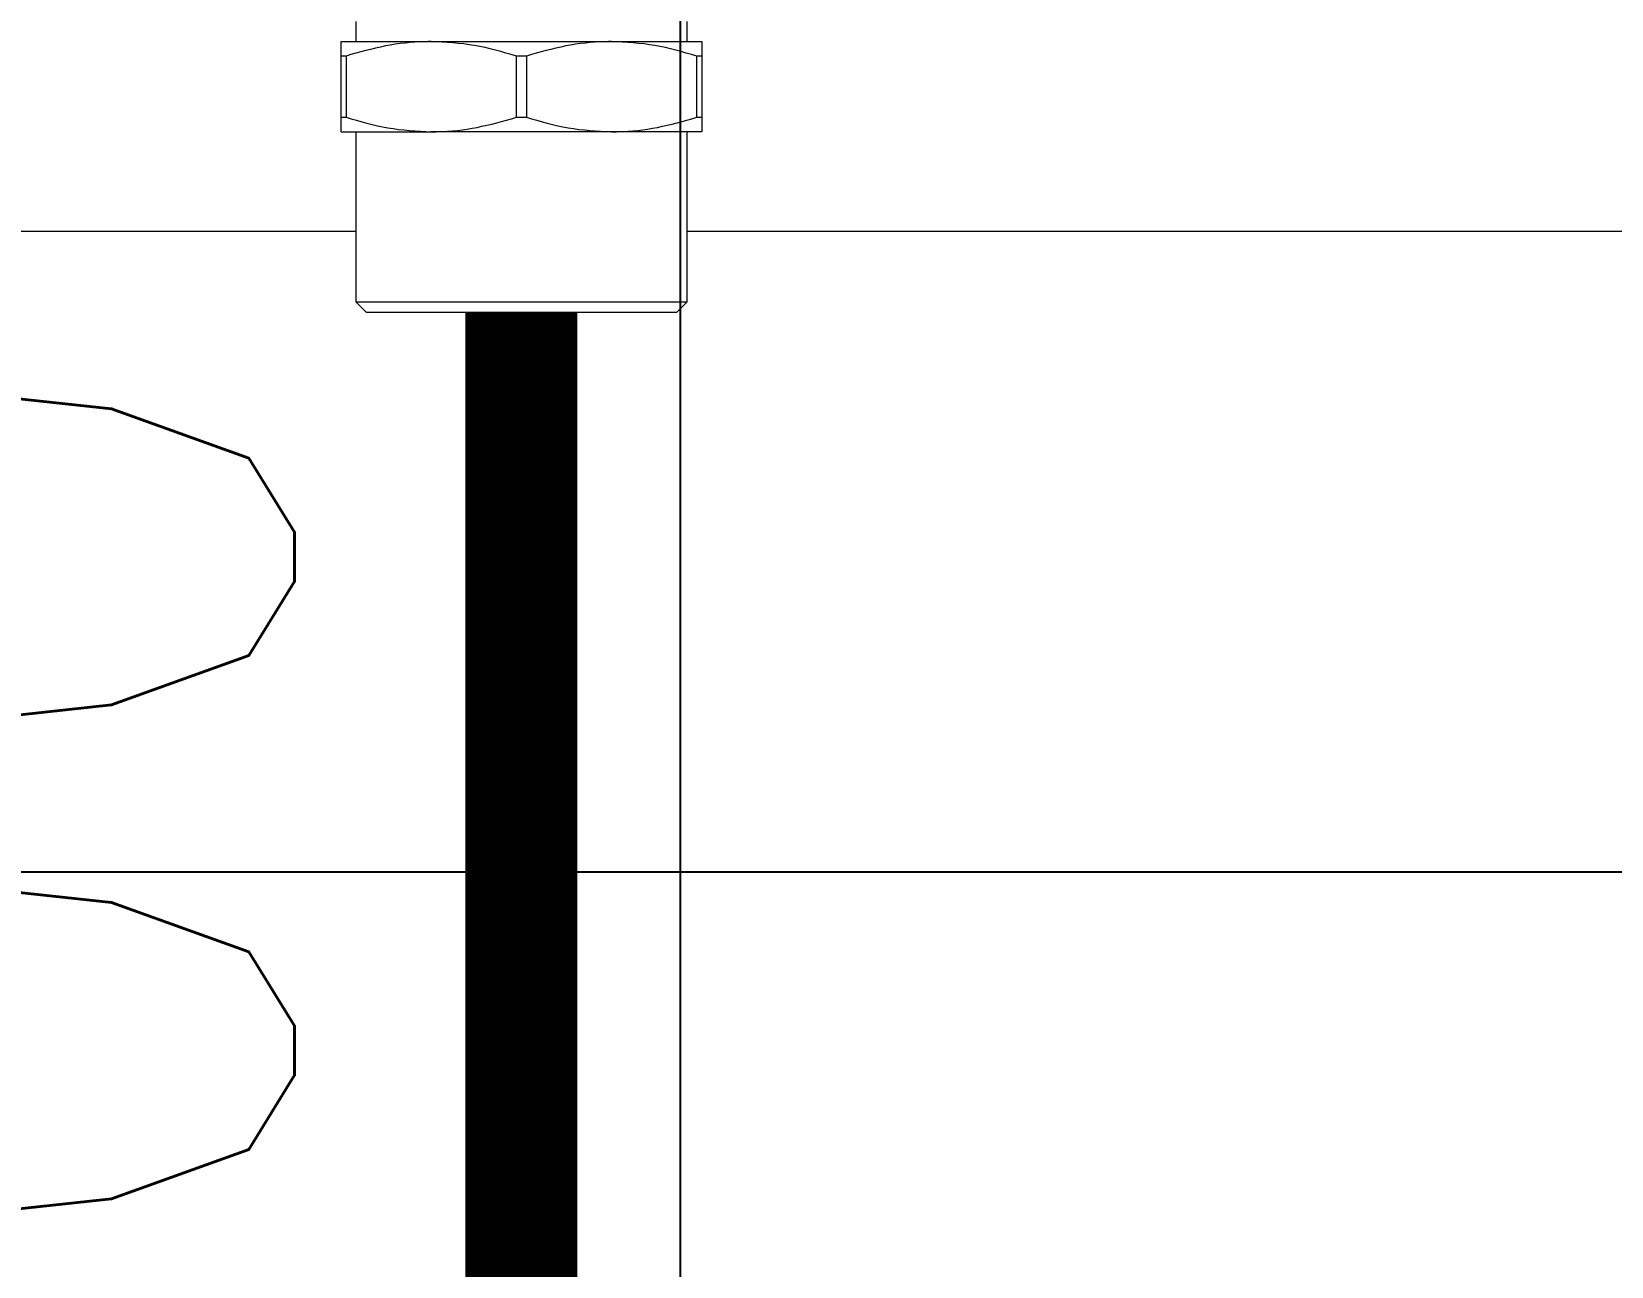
# Model space of a CAD drawing. Extents: x 179183 to 294833, y 947252 to 1004652.
# Drawn here: x 263397.7 to 263891.1, y 972328.4 to 972714.2 of the extents above; entities that cross this region are included whole.
import ezdxf

# ---------------------------------------------------------------- set-up
doc = ezdxf.new("R2010")
doc.units = 0
doc.header["$LTSCALE"] = 1000
doc.linetypes.add('DASHDOT', pattern=[1, 0.5, -0.25, 0, -0.25])
for name, color, linetype in [('a_bz', 2, 'Continuous'), ('a_shb', 2, 'Continuous'), ('PIPE-安全阀泄水管', 3, 'Continuous')]:
    doc.layers.add(name, color=color, linetype=linetype)
doc.styles.add('HZ', font='simplex.shx', dxfattribs={"width": 0.8, "bigfont": 'gbcbig.shx'})

# ---------------------------------------------------------------- blocks, each defined once
blk = doc.blocks.new('落地式膨胀箱')
at = {"layer": 'a_shb'}
blk.add_line((1700, 1750), (1700, -650), dxfattribs=at)
at = {"layer": 'a_shb', "linetype": 'Continuous', "lineweight": 15}
for p, q in [((1600, 600.59), (1600, 1157.75)), ((1570.31, 602.94), (1570.31, 588.85)), ((1572.57, 602.15), (1572.57, 602.94)), ((1582.14, 602.94), (1572.57, 602.94)), ((1572.57, 602.15), (1582.14, 602.15)), ((1582.14, 602.94), (1582.14, 602.15)), ((1584.4, 602.94), (1584.4, 588.85)), ((1570.31, 600.59), (1567.18, 600.59)), ((1611, 600.59), (1584.4, 600.59)), ((1612.56, 599.02), (1611, 600.59)), ((1611, 548.95), (1611, 600.59)), ((1612.56, 599.02), (1612.56, 550.52)), ((1570.31, 588.85), (1570.31, 560.69)), ((1584.4, 560.69), (1584.4, 588.85)), ((1572.57, 573.98), (1572.57, 575.56)), ((1582.14, 575.56), (1572.57, 575.56)), ((1582.14, 575.56), (1582.14, 573.98)), ((1572.57, 573.98), (1582.14, 573.98)), ((1570.31, 560.69), (1570.31, 546.61)), ((1584.4, 546.61), (1584.4, 560.69)), ((1611, 548.95), (1612.56, 550.52)), ((1567.18, 548.95), (1570.31, 548.95)), ((1584.4, 548.95), (1611, 548.95)), ((1600, -450), (1600, 548.95)), ((1582.14, 547.39), (1572.57, 547.39)), ((1572.57, 546.61), (1572.57, 547.39)), ((1572.57, 546.61), (1582.14, 546.61)), ((1582.14, 547.39), (1582.14, 546.61))]:
    blk.add_line(p, q, dxfattribs=at)
at = {"layer": 'a_shb', "color": 1, "linetype": 'DASHDOT'}
blk.add_line((-2600, 550), (1900, 550), dxfattribs=at)
at = {"layer": 'a_shb', "linetype": 'Continuous', "lineweight": 15}
for points, knots in [([(1572.57, 602.94), (1572.11, 602.94), (1571.18, 602.94), (1570.44, 602.94), (1570.35, 602.94), (1570.31, 602.94)], [0, 0, 0, 0, 0.361927, 0.726708, 1, 1, 1, 1]), ([(1570.31, 588.85), (1570.32, 589.19), (1570.34, 591.58), (1570.83, 596.08), (1571.99, 600.11), (1572.57, 602.15)], [0, 0, 0, 0, 0.07436, 0.533341, 1, 1, 1, 1]), ([(1584.4, 602.94), (1584.36, 602.94), (1584.27, 602.94), (1583.53, 602.94), (1582.6, 602.94), (1582.14, 602.94)], [0, 0, 0, 0, 0.273293, 0.634989, 1, 1, 1, 1]), ([(1582.14, 602.15), (1582.77, 599.98), (1584.05, 595.62), (1584.28, 591.12), (1584.4, 588.85)], [0, 0, 0, 0, 0.495785, 1, 1, 1, 1]), ([(1572.57, 575.56), (1571.94, 577.72), (1570.66, 582.09), (1570.43, 586.59), (1570.31, 588.85)], [0, 0, 0, 0, 0.495782, 1, 1, 1, 1]), ([(1584.4, 588.85), (1584.39, 588.52), (1584.37, 586.13), (1583.88, 581.63), (1582.72, 577.6), (1582.14, 575.56)], [0, 0, 0, 0, 0.074365, 0.533344, 1, 1, 1, 1]), ([(1570.31, 560.69), (1570.32, 561.02), (1570.34, 563.42), (1570.83, 567.91), (1571.99, 571.95), (1572.57, 573.98)], [0, 0, 0, 0, 0.074365, 0.533344, 1, 1, 1, 1]), ([(1582.14, 573.98), (1582.77, 571.82), (1584.05, 567.46), (1584.28, 562.96), (1584.4, 560.69)], [0, 0, 0, 0, 0.4957823, 1, 1, 1, 1]), ([(1572.57, 547.39), (1571.94, 549.56), (1570.66, 553.92), (1570.43, 558.42), (1570.31, 560.69)], [0, 0, 0, 0, 0.495785, 1, 1, 1, 1]), ([(1584.4, 560.69), (1584.39, 560.36), (1584.37, 557.96), (1583.88, 553.47), (1582.72, 549.43), (1582.14, 547.39)], [0, 0, 0, 0, 0.07436, 0.533341, 1, 1, 1, 1]), ([(1570.31, 546.61), (1570.35, 546.61), (1570.44, 546.61), (1571.18, 546.61), (1572.11, 546.61), (1572.57, 546.61)], [0, 0, 0, 0, 0.273292, 0.634989, 1, 1, 1, 1]), ([(1582.14, 546.61), (1582.6, 546.61), (1583.53, 546.61), (1584.27, 546.61), (1584.36, 546.61), (1584.4, 546.61)], [0, 0, 0, 0, 0.3619247, 0.7267068, 1, 1, 1, 1])]:
    blk.add_open_spline(points, degree=3, knots=knots, dxfattribs=at)

msp = doc.modelspace()

# ---------------------------------------------------------------- linework, layer by layer
at = {"layer": 'PIPE-安全阀泄水管', "linetype": 'Continuous', "const_width": 35}
msp.add_lwpolyline([(263550.65, 972090.77), (263550.65, 972626.61)], dxfattribs=at)
msp.add_lwpolyline([(263550.65, 972090.77), (263550.65, 972626.61)], dxfattribs=at)

# ---------------------------------------------------------------- block references
at = {"layer": 'a_shb', "xscale": -2, "yscale": 2, "zscale": 2, "rotation": 90.00000000011126}
msp.add_blockref('落地式膨胀箱', (264700.19, 975851.73), dxfattribs=at)

# ---------------------------------------------------------------- texts
at = {"layer": 'a_bz', "style": 'HZ', "width": 0.6}
msp.add_text('DN100', height=300, rotation=90, dxfattribs=at).set_placement((263479.78, 971832.69, 2000))

doc.saveas('drawing.dxf')
